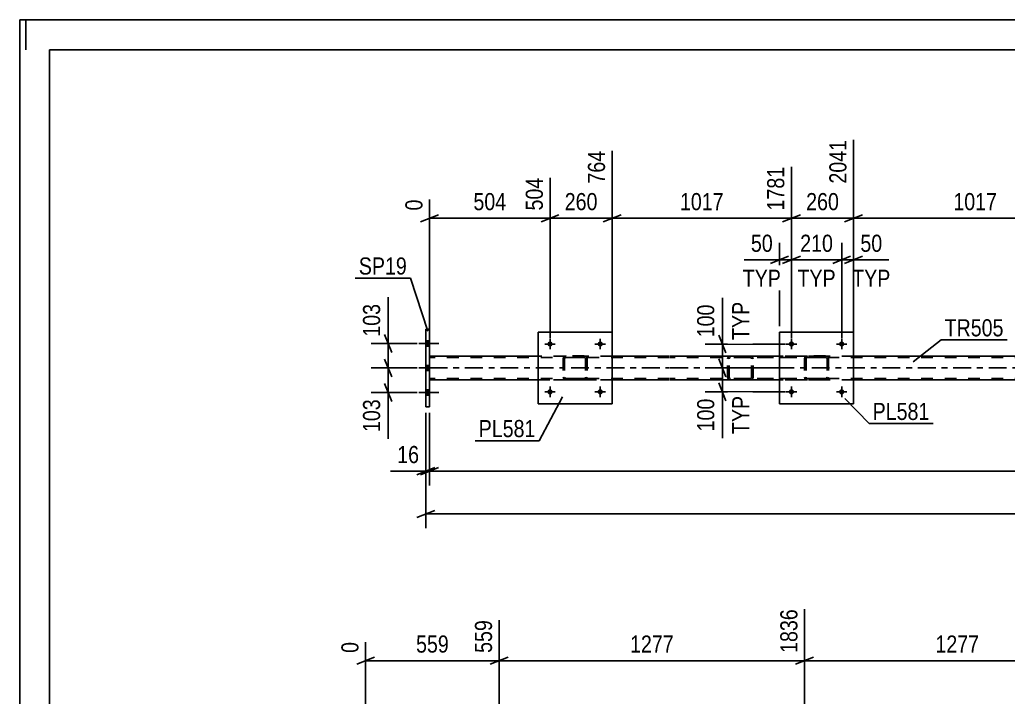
# Model space of a CAD drawing. Header units: millimetres. Extents: x 0 to 841, y 0 to 594.
# Drawn here: x 0 to 165.3, y 480.8 to 594 of the extents above; entities that cross this region are included whole.
import ezdxf

# ---------------------------------------------------------------- set-up
doc = ezdxf.new("R2010")
doc.units = ezdxf.units.MM
doc.linetypes.add('DXK_LINE_DOT2', pattern=[3.9198, 1.9599, -1.9599])
doc.linetypes.add('DXK_LINE_DOT3', pattern=[5.9187, 2.979, -0.9799, 0.9799, -0.9799])
doc.styles.add('Arial Narrow', font='ARIALN.TTF', dxfattribs={"height": 0.2})

# ---------------------------------------------------------------- blocks, each defined once
blk = doc.blocks.new('Unknown-122573795-1133')
at = {"color": 5, "linetype": 'Continuous'}
for p, q in [((841, 594), (0, 594)), ((0, 594), (0, 0)), ((1, 589), (1, 594)), ((836, 589), (5, 589)), ((5, 589), (5, 5))]:
    blk.add_line(p, q, dxfattribs=at)
blk = doc.blocks.new('Part-122573795-4998 - 4954')
at = {"color": 2, "linetype": 'Continuous'}
for p, q in [((99.09, 541.8), (86.69, 541.8)), ((86.69, 541.8), (86.69, 529.8)), ((99.09, 541.8), (99.09, 529.8)), ((99.09, 529.8), (86.69, 529.8))]:
    blk.add_line(p, q, dxfattribs=at)
blk = doc.blocks.new('Bolt-122573795-4963 - 4954')
at = {"linetype": 'Continuous'}
for points in [[(129.51, 531.8, -1), (128.63, 531.8, -1)], [(137.91, 531.8, -1), (137.03, 531.8, -1)]]:
    blk.add_hatch(color=1, dxfattribs=at).paths.add_polyline_path(points)
at = {"color": 1, "linetype": 'Continuous'}
for p, q in [((129.07, 532.68), (129.07, 530.92)), ((137.47, 532.68), (137.47, 530.92)), ((128.19, 531.8), (129.95, 531.8)), ((136.59, 531.8), (138.35, 531.8))]:
    blk.add_line(p, q, dxfattribs=at)
blk = doc.blocks.new('Part-122573795-4987 - 4954')
at = {"color": 7, "linetype": 'DXK_LINE_DOT2'}
for p, q in [((131.27, 537.32), (131.31, 537.5)), ((131.31, 537.5), (131.27, 537.32)), ((131.51, 537.32), (131.53, 537.41)), ((131.53, 537.41), (131.58, 537.49)), ((131.57, 537.76), (131.75, 537.8)), ((131.75, 537.8), (131.57, 537.76)), ((131.58, 537.49), (131.66, 537.54)), ((131.66, 537.54), (131.75, 537.56)), ((134.79, 537.8), (131.75, 537.8)), ((134.79, 537.56), (131.75, 537.56)), ((134.79, 537.8), (134.97, 537.76)), ((134.97, 537.76), (134.79, 537.8)), ((134.79, 537.56), (134.88, 537.54)), ((134.88, 537.54), (134.96, 537.49)), ((134.96, 537.49), (135.01, 537.41)), ((135.01, 537.41), (135.03, 537.32)), ((135.23, 537.5), (135.27, 537.32)), ((135.27, 537.32), (135.23, 537.5)), ((131.27, 537.32), (131.27, 534.28)), ((131.51, 537.32), (131.51, 534.28)), ((135.03, 537.32), (135.03, 534.28)), ((135.27, 537.32), (135.27, 534.28)), ((131.31, 534.09), (131.27, 534.28)), ((131.27, 534.28), (131.31, 534.09)), ((131.53, 534.19), (131.51, 534.28)), ((131.58, 534.11), (131.53, 534.19)), ((131.66, 534.06), (131.58, 534.11)), ((131.75, 534.04), (131.66, 534.06)), ((134.79, 534.04), (131.75, 534.04)), ((134.88, 534.06), (134.79, 534.04)), ((134.96, 534.11), (134.88, 534.06)), ((135.01, 534.19), (134.96, 534.11)), ((135.03, 534.28), (135.01, 534.19)), ((135.27, 534.28), (135.23, 534.09)), ((135.23, 534.09), (135.27, 534.28)), ((131.75, 533.8), (131.57, 533.83)), ((131.57, 533.83), (131.75, 533.8)), ((134.79, 533.8), (131.75, 533.8)), ((134.97, 533.83), (134.79, 533.8)), ((134.79, 533.8), (134.97, 533.83))]:
    blk.add_line(p, q, dxfattribs=at)
at = {"color": 7, "linetype": 'DXK_LINE_DOT3'}
blk.add_line((133.27, 535.8), (133.27, 535.8), dxfattribs=at)
at = {"color": 7, "linetype": 'DXK_LINE_DOT2'}
for centre, start, end in [((131.75, 537.32), 112.5, 157.5), ((131.75, 537.32), 112.5, 157.5), ((134.79, 537.32), 22.5, 67.5), ((134.79, 537.32), 22.5, 67.5), ((131.75, 534.28), 202.5, 247.5), ((131.75, 534.28), 202.5, 247.5), ((134.79, 534.28), 292.5, 337.5), ((134.79, 534.28), 292.5, 337.5)]:
    blk.add_arc(centre, 0.48, start, end, dxfattribs=at)
blk = doc.blocks.new('Part-122573795-4992 - 4954')
at = {"color": 2, "linetype": 'Continuous'}
for p, q in [((139.47, 541.8), (127.07, 541.8)), ((127.07, 541.8), (127.07, 529.8)), ((139.47, 541.8), (139.47, 529.8)), ((139.47, 529.8), (127.07, 529.8))]:
    blk.add_line(p, q, dxfattribs=at)
blk = doc.blocks.new('Part-122573795-4993 - 4954')
at = {"color": 7, "linetype": 'DXK_LINE_DOT2'}
for p, q in [((90.89, 537.32), (90.93, 537.5)), ((90.93, 537.5), (90.89, 537.32)), ((91.13, 537.32), (91.15, 537.41)), ((91.15, 537.41), (91.2, 537.49)), ((91.19, 537.76), (91.37, 537.8)), ((91.37, 537.8), (91.19, 537.76)), ((91.2, 537.49), (91.28, 537.54)), ((91.28, 537.54), (91.37, 537.56)), ((94.41, 537.8), (91.37, 537.8)), ((94.41, 537.56), (91.37, 537.56)), ((94.41, 537.8), (94.6, 537.76)), ((94.6, 537.76), (94.41, 537.8)), ((94.41, 537.56), (94.5, 537.54)), ((94.5, 537.54), (94.58, 537.49)), ((94.58, 537.49), (94.63, 537.41)), ((94.63, 537.41), (94.65, 537.32)), ((94.85, 537.5), (94.89, 537.32)), ((94.89, 537.32), (94.85, 537.5)), ((90.89, 537.32), (90.89, 534.28)), ((91.13, 537.32), (91.13, 534.28)), ((94.65, 537.32), (94.65, 534.28)), ((94.89, 537.32), (94.89, 534.28)), ((90.93, 534.09), (90.89, 534.28)), ((90.89, 534.28), (90.93, 534.09)), ((91.15, 534.19), (91.13, 534.28)), ((91.2, 534.11), (91.15, 534.19)), ((91.28, 534.06), (91.2, 534.11)), ((91.37, 534.04), (91.28, 534.06)), ((94.41, 534.04), (91.37, 534.04)), ((94.5, 534.06), (94.41, 534.04)), ((94.58, 534.11), (94.5, 534.06)), ((94.63, 534.19), (94.58, 534.11)), ((94.65, 534.28), (94.63, 534.19)), ((94.89, 534.28), (94.85, 534.09)), ((94.85, 534.09), (94.89, 534.28)), ((91.37, 533.8), (91.19, 533.83)), ((91.19, 533.83), (91.37, 533.8)), ((94.41, 533.8), (91.37, 533.8)), ((94.6, 533.83), (94.41, 533.8)), ((94.41, 533.8), (94.6, 533.83))]:
    blk.add_line(p, q, dxfattribs=at)
at = {"color": 7, "linetype": 'DXK_LINE_DOT3'}
blk.add_line((92.89, 535.8), (92.89, 535.8), dxfattribs=at)
at = {"color": 7, "linetype": 'DXK_LINE_DOT2'}
for centre, start, end in [((91.37, 537.32), 112.5, 157.5), ((91.37, 537.32), 112.5, 157.5), ((94.41, 537.32), 22.5, 67.5), ((94.41, 537.32), 22.5, 67.5), ((91.37, 534.28), 202.5, 247.5), ((91.37, 534.28), 202.5, 247.5), ((94.41, 534.28), 292.5, 337.5), ((94.41, 534.28), 292.5, 337.5)]:
    blk.add_arc(centre, 0.48, start, end, dxfattribs=at)
blk = doc.blocks.new('Bolt-122573795-5004 - 4954')
at = {"linetype": 'Continuous'}
for points in [[(129.51, 539.8, -1), (128.63, 539.8, -1)], [(137.91, 539.8, -1), (137.03, 539.8, -1)]]:
    blk.add_hatch(color=1, dxfattribs=at).paths.add_polyline_path(points)
at = {"color": 1, "linetype": 'Continuous'}
for p, q in [((129.07, 540.68), (129.07, 538.92)), ((137.47, 540.68), (137.47, 538.92)), ((128.19, 539.8), (129.95, 539.8)), ((136.59, 539.8), (138.35, 539.8))]:
    blk.add_line(p, q, dxfattribs=at)
blk = doc.blocks.new('Bolt-122573795-5005 - 4954')
at = {"linetype": 'Continuous'}
for points in [[(89.13, 531.8, -1), (88.25, 531.8, -1)], [(97.53, 531.8, -1), (96.65, 531.8, -1)]]:
    blk.add_hatch(color=1, dxfattribs=at).paths.add_polyline_path(points)
at = {"color": 1, "linetype": 'Continuous'}
for p, q in [((88.69, 532.68), (88.69, 530.92)), ((97.09, 532.68), (97.09, 530.92)), ((87.81, 531.8), (89.57, 531.8)), ((96.21, 531.8), (97.97, 531.8))]:
    blk.add_line(p, q, dxfattribs=at)
blk = doc.blocks.new('Bolt-122573795-5006 - 4954')
at = {"linetype": 'Continuous'}
for points in [[(89.13, 539.8, -1), (88.25, 539.8, -1)], [(97.53, 539.8, -1), (96.65, 539.8, -1)]]:
    blk.add_hatch(color=1, dxfattribs=at).paths.add_polyline_path(points)
at = {"color": 1, "linetype": 'Continuous'}
for p, q in [((88.69, 540.68), (88.69, 538.92)), ((97.09, 540.68), (97.09, 538.92)), ((87.81, 539.8), (89.57, 539.8)), ((96.21, 539.8), (97.97, 539.8))]:
    blk.add_line(p, q, dxfattribs=at)
blk = doc.blocks.new('Part-122573795-5080 - 4954')
at = {"color": 2, "linetype": 'Continuous'}
for p, q in [((67.91, 542.29), (68.55, 542.29)), ((67.91, 529.29), (67.91, 542.29)), ((68.55, 542.29), (68.55, 529.29)), ((68.55, 529.29), (67.91, 529.29))]:
    blk.add_line(p, q, dxfattribs=at)
blk = doc.blocks.new('Part-122573795-5081 - 4954')
at = {"color": 7, "linetype": 'DXK_LINE_DOT2'}
for p, q in [((118.43, 537.48), (118.39, 537.31)), ((118.43, 537.5), (118.43, 537.48)), ((118.65, 537.31), (118.67, 537.4)), ((118.67, 537.4), (118.72, 537.48)), ((118.9, 537.79), (118.71, 537.76)), ((118.72, 537.48), (118.8, 537.53)), ((118.8, 537.53), (118.9, 537.55)), ((118.9, 537.79), (122.14, 537.79)), ((133.89, 537.79), (118.9, 537.79)), ((133.89, 537.55), (118.9, 537.55)), ((122.33, 537.76), (122.14, 537.79)), ((122.14, 537.55), (122.24, 537.53)), ((122.24, 537.53), (122.32, 537.48)), ((122.32, 537.48), (122.37, 537.4)), ((122.37, 537.4), (122.39, 537.31)), ((122.61, 537.48), (122.61, 537.5)), ((122.65, 537.31), (122.61, 537.48)), ((118.39, 534.27), (118.39, 537.31)), ((118.65, 534.27), (118.65, 537.31)), ((122.39, 534.27), (122.39, 537.31)), ((122.65, 534.27), (122.65, 537.31)), ((118.39, 534.27), (118.43, 534.09)), ((118.67, 534.18), (118.65, 534.27)), ((118.72, 534.1), (118.67, 534.18)), ((118.8, 534.05), (118.72, 534.1)), ((118.9, 534.03), (118.8, 534.05)), ((133.89, 534.03), (118.9, 534.03)), ((122.24, 534.05), (122.14, 534.03)), ((122.32, 534.1), (122.24, 534.05)), ((122.37, 534.18), (122.32, 534.1)), ((122.39, 534.27), (122.37, 534.18)), ((122.61, 534.09), (122.65, 534.27)), ((118.71, 533.83), (118.9, 533.79)), ((118.9, 533.79), (122.14, 533.79)), ((133.89, 533.79), (118.9, 533.79)), ((122.14, 533.79), (122.33, 533.83))]:
    blk.add_line(p, q, dxfattribs=at)
for centre, start, end in [((118.88, 537.29), 110.7584, 155.6801), ((122.16, 537.29), 24.32, 69.2417), ((118.88, 534.29), 204.32, 249.2417), ((122.16, 534.29), 290.7584, 335.6801)]:
    blk.add_arc(centre, 0.496, start, end, dxfattribs=at)
blk = doc.blocks.new('Bolt-122573795-5143 - 4954')
at = {"linetype": 'Continuous'}
for points in [[(68.55, 539.45), (68.55, 540.33), (67.91, 540.33), (67.91, 539.45)], [(68.55, 539.45), (68.55, 540.33), (67.91, 540.33), (67.91, 539.45)], [(68.55, 539.45), (68.55, 540.33), (67.91, 540.33), (67.91, 539.45)], [(68.55, 535.35), (68.55, 536.23), (67.91, 536.23), (67.91, 535.35)], [(68.55, 535.35), (68.55, 536.23), (67.91, 536.23), (67.91, 535.35)], [(68.55, 531.25), (68.55, 532.13), (67.91, 532.13), (67.91, 531.25)], [(68.55, 531.25), (68.55, 532.13), (67.91, 532.13), (67.91, 531.25)], [(68.55, 531.25), (68.55, 532.13), (67.91, 532.13), (67.91, 531.25)]]:
    blk.add_hatch(color=1, dxfattribs=at).paths.add_polyline_path(points)
at = {"color": 1, "linetype": 'Continuous'}
for p, q in [((66.75, 539.89), (70.07, 539.89)), ((66.75, 539.89), (70.07, 539.89)), ((66.75, 539.89), (70.07, 539.89)), ((67.91, 540.33), (68.55, 540.33)), ((67.91, 540.33), (68.55, 540.33)), ((67.91, 540.33), (68.55, 540.33)), ((67.91, 539.45), (68.55, 539.45)), ((67.91, 539.45), (68.55, 539.45)), ((67.91, 539.45), (68.55, 539.45)), ((66.75, 535.79), (70.07, 535.79)), ((66.75, 535.79), (70.07, 535.79)), ((67.91, 536.23), (68.55, 536.23)), ((67.91, 536.23), (68.55, 536.23)), ((67.91, 535.35), (68.55, 535.35)), ((67.91, 535.35), (68.55, 535.35)), ((66.75, 531.69), (70.07, 531.69)), ((66.75, 531.69), (70.07, 531.69)), ((66.75, 531.69), (70.07, 531.69)), ((67.91, 532.13), (68.55, 532.13)), ((67.91, 532.13), (68.55, 532.13)), ((67.91, 532.13), (68.55, 532.13)), ((67.91, 531.25), (68.55, 531.25)), ((67.91, 531.25), (68.55, 531.25)), ((67.91, 531.25), (68.55, 531.25))]:
    blk.add_line(p, q, dxfattribs=at)
blk = doc.blocks.new('Part-122573795-5142 - 4954')
at = {"color": 2, "linetype": 'Continuous'}
for p, q in [((86.69, 537.79), (68.55, 537.79)), ((108.69, 537.79), (99.09, 537.79)), ((127.07, 537.79), (108.79, 537.79)), ((178.15, 537.79), (139.47, 537.79)), ((68.55, 533.79), (86.69, 533.79)), ((108.69, 533.79), (99.09, 533.79)), ((127.07, 533.79), (108.79, 533.79)), ((178.15, 533.79), (139.47, 533.79))]:
    blk.add_line(p, q, dxfattribs=at)
at = {"color": 7, "linetype": 'DXK_LINE_DOT2'}
for p, q in [((68.55, 533.79), (68.55, 537.79)), ((108.69, 537.55), (68.55, 537.55)), ((99.09, 537.79), (86.69, 537.79)), ((756.39, 537.55), (108.79, 537.55)), ((139.47, 537.79), (127.07, 537.79)), ((108.69, 534.03), (68.55, 534.03)), ((756.39, 534.03), (108.79, 534.03)), ((99.09, 533.79), (86.69, 533.79)), ((86.69, 533.79), (99.09, 533.79)), ((139.47, 533.79), (127.07, 533.79))]:
    blk.add_line(p, q, dxfattribs=at)
at = {"color": 7, "linetype": 'DXK_LINE_DOT3'}
for p, q in [((68.55, 535.79), (108.69, 535.79)), ((108.79, 535.79), (756.39, 535.79))]:
    blk.add_line(p, q, dxfattribs=at)
blk = doc.blocks.new('StraightDimension-122573795-5274 - 4954')
at = {"color": 7, "linetype": 'Continuous'}
for p, q in [((128.07, 535.8), (114.66, 535.8)), ((116.91, 537.3), (118.11, 534.3)), ((117.51, 531.8), (117.51, 535.8)), ((118.11, 530.3), (116.91, 533.3)), ((128.07, 531.8), (114.66, 531.8))]:
    blk.add_line(p, q, dxfattribs=at)
at = {"color": 0}
blk.add_wipeout([(116.76, 531.27), (112.56, 531.27), (112.56, 524.59), (116.76, 524.59)], dxfattribs=at)
at = {"color": 0, "linetype": 'Continuous'}
blk.add_wipeout([(122.61, 531.73), (118.41, 531.73), (118.41, 524.14), (122.61, 524.14)], dxfattribs=at)
at = {"color": 7, "linetype": 'Continuous'}
blk.add_line((117.51, 531.8), (117.51, 524.06), dxfattribs=at)
blk.add_line((117.51, 531.8), (117.51, 524.06), dxfattribs=at)
at = {"color": 3, "linetype": 'Continuous', "style": 'Arial Narrow'}
blk.add_text('TYP', height=2.863, rotation=90.0002, dxfattribs=at).set_placement((122.01, 524.74))
at = {"color": 3, "style": 'Arial Narrow'}
blk.add_text('100', height=2.863, rotation=90.0002, dxfattribs=at).set_placement((116.16, 525.19))
blk = doc.blocks.new('StraightDimension-122573795-5237 - 4954')
at = {"color": 7, "linetype": 'Continuous'}
for p, q in [((68.55, 528.29), (68.55, 516.14)), ((70.05, 519.14), (67.05, 517.94)), ((68.55, 518.54), (756.39, 518.54))]:
    blk.add_line(p, q, dxfattribs=at)
blk = doc.blocks.new('StraightDimension-122573795-5291 - 4954')
at = {"color": 7, "linetype": 'Continuous'}
for p, q in [((137.47, 540.8), (137.47, 556.71)), ((139.47, 542.8), (139.47, 556.71)), ((135.97, 553.26), (138.97, 554.46)), ((137.47, 553.86), (139.47, 553.86)), ((140.97, 554.46), (137.97, 553.26))]:
    blk.add_line(p, q, dxfattribs=at)
at = {"color": 0}
blk.add_wipeout([(144.85, 554.61), (144.85, 558.81), (140, 558.81), (140, 554.61)], dxfattribs=at)
at = {"color": 0, "linetype": 'Continuous'}
blk.add_wipeout([(146.22, 548.76), (146.22, 552.96), (138.63, 552.96), (138.63, 548.76)], dxfattribs=at)
at = {"color": 7, "linetype": 'Continuous'}
blk.add_line((139.47, 553.86), (145.38, 553.86), dxfattribs=at)
blk.add_line((139.47, 553.86), (145.38, 553.86), dxfattribs=at)
at = {"color": 3, "style": 'Arial Narrow'}
blk.add_text('50', height=2.863, dxfattribs=at).set_placement((140.6, 555.21))
at = {"color": 3, "linetype": 'Continuous', "style": 'Arial Narrow'}
blk.add_text('TYP', height=2.863, dxfattribs=at).set_placement((139.23, 549.36))
blk = doc.blocks.new('StraightDimension-122573795-5216 - 4954')
at = {"color": 7, "linetype": 'Continuous'}
for p, q in [((67.91, 528.29), (67.91, 508.99)), ((69.41, 511.99), (66.41, 510.79)), ((67.91, 511.39), (757.03, 511.39))]:
    blk.add_line(p, q, dxfattribs=at)
blk = doc.blocks.new('StraightDimension-122573795-5227 - 4954')
at = {"color": 7, "linetype": 'Continuous'}
for p, q in [((67.91, 528.29), (67.91, 516.14)), ((68.55, 528.29), (68.55, 516.14)), ((66.41, 517.94), (69.41, 519.14)), ((70.05, 519.14), (67.05, 517.94)), ((67.91, 518.54), (68.55, 518.54))]:
    blk.add_line(p, q, dxfattribs=at)
at = {"color": 0}
blk.add_wipeout([(67.39, 519.29), (67.39, 523.49), (62.53, 523.49), (62.53, 519.29)], dxfattribs=at)
at = {"color": 7, "linetype": 'Continuous'}
blk.add_line((67.91, 518.54), (62, 518.54), dxfattribs=at)
blk.add_line((67.91, 518.54), (62, 518.54), dxfattribs=at)
at = {"color": 3, "style": 'Arial Narrow'}
blk.add_text('16', height=2.863, dxfattribs=at).set_placement((63.13, 519.89))
blk = doc.blocks.new('StraightDimension-122573795-5258 - 4954')
at = {"color": 7, "linetype": 'Continuous'}
for p, q in [((116.91, 541.3), (118.11, 538.3)), ((128.07, 539.8), (114.66, 539.8)), ((117.51, 535.8), (117.51, 539.8)), ((128.07, 535.8), (114.66, 535.8)), ((118.11, 534.3), (116.91, 537.3))]:
    blk.add_line(p, q, dxfattribs=at)
at = {"color": 0, "linetype": 'Continuous'}
blk.add_wipeout([(122.61, 547.46), (118.41, 547.46), (118.41, 539.87), (122.61, 539.87)], dxfattribs=at)
at = {"color": 0}
blk.add_wipeout([(116.76, 547.01), (112.56, 547.01), (112.56, 540.32), (116.76, 540.32)], dxfattribs=at)
at = {"color": 7, "linetype": 'Continuous'}
blk.add_line((117.51, 539.8), (117.51, 547.53), dxfattribs=at)
blk.add_line((117.51, 539.8), (117.51, 547.53), dxfattribs=at)
at = {"color": 3, "style": 'Arial Narrow'}
blk.add_text('100', height=2.863, rotation=90.0002, dxfattribs=at).set_placement((116.16, 540.92))
at = {"color": 3, "linetype": 'Continuous', "style": 'Arial Narrow'}
blk.add_text('TYP', height=2.863, rotation=90.0002, dxfattribs=at).set_placement((122.01, 540.47))
blk = doc.blocks.new('StraightDimension-122573795-5304 - 4954')
at = {"color": 7, "linetype": 'Continuous'}
for p, q in [((129.07, 540.8), (129.07, 556.71)), ((137.47, 540.8), (137.47, 556.71)), ((127.57, 553.26), (130.57, 554.46)), ((129.07, 553.86), (137.47, 553.86)), ((138.97, 554.46), (135.97, 553.26))]:
    blk.add_line(p, q, dxfattribs=at)
at = {"color": 0}
blk.add_wipeout([(136.61, 554.61), (136.61, 558.81), (129.93, 558.81), (129.93, 554.61)], dxfattribs=at)
at = {"color": 0, "linetype": 'Continuous'}
blk.add_wipeout([(137.07, 548.76), (137.07, 552.96), (129.48, 552.96), (129.48, 548.76)], dxfattribs=at)
at = {"color": 3, "style": 'Arial Narrow'}
blk.add_text('210', height=2.863, dxfattribs=at).set_placement((130.53, 555.21))
at = {"color": 3, "linetype": 'Continuous', "style": 'Arial Narrow'}
blk.add_text('TYP', height=2.863, dxfattribs=at).set_placement((130.08, 549.36))
blk = doc.blocks.new('StraightDimension-122573795-5320 - 4954')
at = {"color": 7, "linetype": 'Continuous'}
for p, q in [((127.07, 542.8), (127.07, 556.71)), ((129.07, 540.8), (129.07, 556.71)), ((125.57, 553.26), (128.57, 554.46)), ((127.07, 553.86), (129.07, 553.86)), ((130.57, 554.46), (127.57, 553.26))]:
    blk.add_line(p, q, dxfattribs=at)
at = {"color": 0}
blk.add_wipeout([(126.55, 554.61), (126.55, 558.81), (121.69, 558.81), (121.69, 554.61)], dxfattribs=at)
at = {"color": 0, "linetype": 'Continuous'}
blk.add_wipeout([(127.91, 548.76), (127.91, 552.96), (120.32, 552.96), (120.32, 548.76)], dxfattribs=at)
at = {"color": 7, "linetype": 'Continuous'}
blk.add_line((127.07, 553.86), (121.16, 553.86), dxfattribs=at)
blk.add_line((127.07, 553.86), (121.16, 553.86), dxfattribs=at)
at = {"color": 3, "style": 'Arial Narrow'}
blk.add_text('50', height=2.863, dxfattribs=at).set_placement((122.29, 555.21))
at = {"color": 3, "linetype": 'Continuous', "style": 'Arial Narrow'}
blk.add_text('TYP', height=2.863, dxfattribs=at).set_placement((120.92, 549.36))
blk = doc.blocks.new('StraightDimension-122573795-5799 - 4954')
at = {"color": 7, "linetype": 'Continuous'}
for p, q in [((61.02, 541.39), (62.22, 538.39)), ((66.46, 539.89), (58.77, 539.89)), ((61.62, 535.79), (61.62, 539.89)), ((66.46, 535.79), (58.77, 535.79)), ((62.22, 534.29), (61.02, 537.29))]:
    blk.add_line(p, q, dxfattribs=at)
at = {"color": 0}
blk.add_wipeout([(60.87, 547.1), (56.67, 547.1), (56.67, 540.42), (60.87, 540.42)], dxfattribs=at)
at = {"color": 7, "linetype": 'Continuous'}
blk.add_line((61.62, 539.89), (61.62, 547.63), dxfattribs=at)
blk.add_line((61.62, 539.89), (61.62, 547.63), dxfattribs=at)
at = {"color": 3, "style": 'Arial Narrow'}
blk.add_text('103', height=2.863, rotation=90.0002, dxfattribs=at).set_placement((60.27, 541.02))
blk = doc.blocks.new('StraightDimension-122573795-5809 - 4954')
at = {"color": 7, "linetype": 'Continuous'}
for p, q in [((66.46, 535.79), (58.77, 535.79)), ((61.02, 537.29), (62.22, 534.29)), ((61.62, 531.69), (61.62, 535.79)), ((62.22, 530.19), (61.02, 533.19)), ((66.46, 531.69), (58.77, 531.69))]:
    blk.add_line(p, q, dxfattribs=at)
at = {"color": 0}
blk.add_wipeout([(60.87, 531.17), (56.67, 531.17), (56.67, 524.48), (60.87, 524.48)], dxfattribs=at)
at = {"color": 7, "linetype": 'Continuous'}
blk.add_line((61.62, 531.69), (61.62, 523.96), dxfattribs=at)
blk.add_line((61.62, 531.69), (61.62, 523.96), dxfattribs=at)
at = {"color": 3, "style": 'Arial Narrow'}
blk.add_text('103', height=2.863, rotation=90.0002, dxfattribs=at).set_placement((60.27, 525.08))
blk = doc.blocks.new('StraightDimension-122573795-11132 - 4954')
at = {"color": 7, "linetype": 'Continuous'}
for p, q in [((139.47, 538.79), (139.47, 573.93)), ((180.15, 540.8), (180.15, 569.43)), ((140.97, 561.42), (137.97, 560.22)), ((139.47, 560.82), (180.15, 560.82)), ((178.65, 560.22), (181.65, 561.42))]:
    blk.add_line(p, q, dxfattribs=at)
at = {"color": 0, "linetype": 'Continuous'}
blk.add_wipeout([(179.55, 570.03), (175.35, 570.03), (175.35, 561.52), (179.55, 561.52)], dxfattribs=at)
at = {"color": 0}
blk.add_wipeout([(164.07, 561.57), (164.07, 565.77), (155.55, 565.77), (155.55, 561.57)], dxfattribs=at)
at = {"color": 3, "linetype": 'Continuous', "style": 'Arial Narrow'}
blk.add_text('3058', height=2.863, rotation=90.0002, dxfattribs=at).set_placement((178.95, 562.12))
at = {"color": 3, "style": 'Arial Narrow'}
blk.add_text('1017', height=2.863, dxfattribs=at).set_placement((156.15, 562.17))
blk = doc.blocks.new('StraightDimension-122573795-11133 - 4954')
at = {"color": 7, "linetype": 'Continuous'}
for p, q in [((139.47, 538.79), (139.47, 573.93)), ((129.07, 540.8), (129.07, 569.43)), ((127.57, 560.22), (130.57, 561.42)), ((129.07, 560.82), (139.47, 560.82)), ((140.97, 561.42), (137.97, 560.22))]:
    blk.add_line(p, q, dxfattribs=at)
at = {"color": 0}
blk.add_wipeout([(137.61, 561.57), (137.61, 565.77), (130.93, 565.77), (130.93, 561.57)], dxfattribs=at)
at = {"color": 3, "style": 'Arial Narrow'}
blk.add_text('260', height=2.863, dxfattribs=at).set_placement((131.53, 562.17))
at = {"color": 0, "linetype": 'Continuous'}
blk.add_wipeout([(138.87, 574.53), (134.67, 574.53), (134.67, 566.02), (138.87, 566.02)], dxfattribs=at)
at = {"color": 3, "linetype": 'Continuous', "style": 'Arial Narrow'}
blk.add_text('2041', height=2.863, rotation=90.0002, dxfattribs=at).set_placement((138.27, 566.62))
blk = doc.blocks.new('StraightDimension-122573795-11134 - 4954')
at = {"color": 7, "linetype": 'Continuous'}
for p, q in [((99.09, 538.79), (99.09, 572.1)), ((129.07, 540.8), (129.07, 569.43)), ((100.59, 561.42), (97.59, 560.22)), ((99.09, 560.82), (129.07, 560.82)), ((127.57, 560.22), (130.57, 561.42))]:
    blk.add_line(p, q, dxfattribs=at)
at = {"color": 0, "linetype": 'Continuous'}
blk.add_wipeout([(128.47, 570.03), (124.27, 570.03), (124.27, 561.52), (128.47, 561.52)], dxfattribs=at)
at = {"color": 0}
blk.add_wipeout([(118.34, 561.57), (118.34, 565.77), (109.82, 565.77), (109.82, 561.57)], dxfattribs=at)
at = {"color": 3, "linetype": 'Continuous', "style": 'Arial Narrow'}
blk.add_text('1781', height=2.863, rotation=90.0002, dxfattribs=at).set_placement((127.87, 562.12))
at = {"color": 3, "style": 'Arial Narrow'}
blk.add_text('1017', height=2.863, dxfattribs=at).set_placement((110.42, 562.17))
blk = doc.blocks.new('StraightDimension-122573795-11135 - 4954')
at = {"color": 7, "linetype": 'Continuous'}
for p, q in [((99.09, 538.79), (99.09, 572.1)), ((88.69, 540.8), (88.69, 567.6)), ((87.19, 560.22), (90.19, 561.42)), ((88.69, 560.82), (99.09, 560.82)), ((100.59, 561.42), (97.59, 560.22))]:
    blk.add_line(p, q, dxfattribs=at)
at = {"color": 0}
blk.add_wipeout([(97.23, 561.57), (97.23, 565.77), (90.55, 565.77), (90.55, 561.57)], dxfattribs=at)
at = {"color": 3, "style": 'Arial Narrow'}
blk.add_text('260', height=2.863, dxfattribs=at).set_placement((91.15, 562.17))
at = {"color": 0, "linetype": 'Continuous'}
blk.add_wipeout([(98.49, 572.7), (94.29, 572.7), (94.29, 566.02), (98.49, 566.02)], dxfattribs=at)
at = {"color": 3, "linetype": 'Continuous', "style": 'Arial Narrow'}
blk.add_text('764', height=2.863, rotation=90.0002, dxfattribs=at).set_placement((97.89, 566.62))
blk = doc.blocks.new('StraightDimension-122573795-11136 - 4954')
at = {"color": 7, "linetype": 'Continuous'}
for p, q in [((88.69, 540.8), (88.69, 567.6)), ((68.55, 538.79), (68.55, 563.94)), ((70.05, 561.42), (67.05, 560.22)), ((68.55, 560.82), (88.69, 560.82)), ((87.19, 560.22), (90.19, 561.42))]:
    blk.add_line(p, q, dxfattribs=at)
at = {"color": 0, "linetype": 'Continuous'}
for points in [[(88.09, 568.2), (83.89, 568.2), (83.89, 561.52), (88.09, 561.52)], [(67.95, 564.54), (63.75, 564.54), (63.75, 561.52), (67.95, 561.52)]]:
    blk.add_wipeout(points, dxfattribs=at)
at = {"color": 0}
blk.add_wipeout([(81.96, 561.57), (81.96, 565.77), (75.28, 565.77), (75.28, 561.57)], dxfattribs=at)
at = {"color": 3, "linetype": 'Continuous', "style": 'Arial Narrow'}
for s, height, p in [('504', 2.863, (87.49, 562.12)), ('0', 2.86, (67.35, 562.12))]:
    blk.add_text(s, height=height, rotation=90.0002, dxfattribs=at).set_placement(p)
at = {"color": 3, "style": 'Arial Narrow'}
blk.add_text('504', height=2.863, dxfattribs=at).set_placement((75.88, 562.17))
blk = doc.blocks.new('StraightDimension-122573795-7786 - 3241')
at = {"color": 7, "linetype": 'Continuous'}
for p, q in [((131.27, 441.35), (131.27, 495.47)), ((182.35, 441.35), (182.35, 495.47)), ((132.77, 487.46), (129.77, 486.26)), ((131.27, 486.86), (182.35, 486.86)), ((180.85, 486.26), (183.85, 487.46))]:
    blk.add_line(p, q, dxfattribs=at)
at = {"color": 0, "linetype": 'Continuous'}
blk.add_wipeout([(181.75, 496.07), (177.55, 496.07), (177.55, 487.56), (181.75, 487.56)], dxfattribs=at)
at = {"color": 0}
blk.add_wipeout([(161.07, 487.61), (161.07, 491.81), (152.55, 491.81), (152.55, 487.61)], dxfattribs=at)
at = {"color": 3, "linetype": 'Continuous', "style": 'Arial Narrow'}
blk.add_text('3113', height=2.863, rotation=90.0002, dxfattribs=at).set_placement((181.15, 488.16))
at = {"color": 3, "style": 'Arial Narrow'}
blk.add_text('1277', height=2.863, dxfattribs=at).set_placement((153.15, 488.21))
blk = doc.blocks.new('StraightDimension-122573795-7787 - 3241')
at = {"color": 7, "linetype": 'Continuous'}
for p, q in [((131.27, 441.35), (131.27, 495.47)), ((80.19, 441.35), (80.19, 493.64)), ((81.69, 487.46), (78.69, 486.26)), ((80.19, 486.86), (131.27, 486.86)), ((129.77, 486.26), (132.77, 487.46))]:
    blk.add_line(p, q, dxfattribs=at)
at = {"color": 0, "linetype": 'Continuous'}
blk.add_wipeout([(130.67, 496.07), (126.47, 496.07), (126.47, 487.56), (130.67, 487.56)], dxfattribs=at)
at = {"color": 0}
blk.add_wipeout([(109.99, 487.61), (109.99, 491.81), (101.47, 491.81), (101.47, 487.61)], dxfattribs=at)
at = {"color": 3, "linetype": 'Continuous', "style": 'Arial Narrow'}
blk.add_text('1836', height=2.863, rotation=90.0002, dxfattribs=at).set_placement((130.07, 488.16))
at = {"color": 3, "style": 'Arial Narrow'}
blk.add_text('1277', height=2.863, dxfattribs=at).set_placement((102.07, 488.21))
blk = doc.blocks.new('StraightDimension-122573795-7788 - 3241')
at = {"color": 7, "linetype": 'Continuous'}
for p, q in [((80.19, 441.35), (80.19, 493.64)), ((57.85, 433.51), (57.85, 489.98)), ((59.35, 487.46), (56.35, 486.26)), ((57.85, 486.86), (80.19, 486.86)), ((78.69, 486.26), (81.69, 487.46))]:
    blk.add_line(p, q, dxfattribs=at)
at = {"color": 0, "linetype": 'Continuous'}
for points in [[(79.59, 494.24), (75.39, 494.24), (75.39, 487.56), (79.59, 487.56)], [(57.25, 490.58), (53.05, 490.58), (53.05, 487.56), (57.25, 487.56)]]:
    blk.add_wipeout(points, dxfattribs=at)
at = {"color": 0}
blk.add_wipeout([(72.36, 487.61), (72.36, 491.81), (65.68, 491.81), (65.68, 487.61)], dxfattribs=at)
at = {"color": 3, "linetype": 'Continuous', "style": 'Arial Narrow'}
for s, height, p in [('559', 2.863, (78.99, 488.16)), ('0', 2.86, (56.65, 488.16))]:
    blk.add_text(s, height=height, rotation=90.0002, dxfattribs=at).set_placement(p)
at = {"color": 3, "style": 'Arial Narrow'}
blk.add_text('559', height=2.863, dxfattribs=at).set_placement((66.28, 488.21))
blk = doc.blocks.new('Mark-122573795-4988 - 4954')
at = {"color": 0}
blk.add_wipeout([(152.15, 527.1), (152.15, 530.1), (142.65, 530.1), (142.65, 527.1)], dxfattribs=at)
blk.add_wipeout([(152.15, 527.1), (152.15, 530.1), (142.65, 530.1), (142.65, 527.1)], dxfattribs=at)
at = {"color": 30, "linetype": 'Continuous'}
for p, q in [((137.98, 530.69), (142.05, 526.5)), ((142.05, 526.5), (152.75, 526.5))]:
    blk.add_line(p, q, dxfattribs=at)
at = {"color": 3, "style": 'Arial Narrow'}
blk.add_text('PL581', height=2.863, dxfattribs=at).set_placement((142.65, 527.1))
blk = doc.blocks.new('Mark-122573795-4994 - 4954')
at = {"color": 0}
blk.add_wipeout([(86.26, 524.23), (86.26, 527.23), (76.76, 527.23), (76.76, 524.23)], dxfattribs=at)
blk.add_wipeout([(86.26, 524.23), (86.26, 527.23), (76.76, 527.23), (76.76, 524.23)], dxfattribs=at)
at = {"color": 30, "linetype": 'Continuous'}
for p in [(90.79, 530.97), (76.16, 523.63)]:
    blk.add_line(p, (86.86, 523.63), dxfattribs=at)
at = {"color": 3, "style": 'Arial Narrow'}
blk.add_text('PL581', height=2.863, dxfattribs=at).set_placement((76.76, 524.23))
blk = doc.blocks.new('Mark-122573795-5076 - 4954')
at = {"color": 0}
blk.add_wipeout([(64.74, 551.41), (64.74, 554.41), (56.71, 554.41), (56.71, 551.41)], dxfattribs=at)
blk.add_wipeout([(64.74, 551.41), (64.74, 554.41), (56.71, 554.41), (56.71, 551.41)], dxfattribs=at)
at = {"color": 30, "linetype": 'Continuous'}
for p in [(56.11, 550.81), (68.23, 541.93)]:
    blk.add_line(p, (65.34, 550.81), dxfattribs=at)
at = {"color": 3, "style": 'Arial Narrow'}
blk.add_text('SP19', height=2.863, dxfattribs=at).set_placement((56.71, 551.41))
blk = doc.blocks.new('Mark-122573795-5138 - 4954')
at = {"color": 0}
blk.add_wipeout([(164.55, 541.08), (164.55, 544.08), (154.69, 544.08), (154.69, 541.08)], dxfattribs=at)
blk.add_wipeout([(164.55, 541.08), (164.55, 544.08), (154.69, 544.08), (154.69, 541.08)], dxfattribs=at)
at = {"color": 30, "linetype": 'Continuous'}
for p, q in [((149.45, 536.84), (154.09, 540.48)), ((154.09, 540.48), (165.15, 540.48))]:
    blk.add_line(p, q, dxfattribs=at)
at = {"color": 3, "style": 'Arial Narrow'}
blk.add_text('TR505', height=2.863, dxfattribs=at).set_placement((154.69, 541.08))

msp = doc.modelspace()

# ---------------------------------------------------------------- block references
for name in ['Unknown-122573795-1133', 'Part-122573795-5080 - 4954', 'Part-122573795-4998 - 4954', 'Bolt-122573795-5006 - 4954', 'Part-122573795-4992 - 4954', 'Bolt-122573795-5004 - 4954', 'Bolt-122573795-5143 - 4954', 'Part-122573795-5142 - 4954', 'Part-122573795-4993 - 4954', 'Part-122573795-5081 - 4954', 'Part-122573795-4987 - 4954', 'Bolt-122573795-5005 - 4954', 'Bolt-122573795-4963 - 4954']:
    msp.add_blockref(name, (0, 0))

# ---------------------------------------------------------------- next in the draw order: block references
for name in ['StraightDimension-122573795-5291 - 4954', 'StraightDimension-122573795-5799 - 4954', 'StraightDimension-122573795-5274 - 4954', 'StraightDimension-122573795-7786 - 3241']:
    msp.add_blockref(name, (0, 0))

# ---------------------------------------------------------------- next in the draw order: block references
for name in ['StraightDimension-122573795-5258 - 4954', 'StraightDimension-122573795-5237 - 4954', 'StraightDimension-122573795-7787 - 3241']:
    msp.add_blockref(name, (0, 0))

# ---------------------------------------------------------------- next in the draw order: block references
for name in ['StraightDimension-122573795-5304 - 4954', 'StraightDimension-122573795-5216 - 4954', 'StraightDimension-122573795-7788 - 3241']:
    msp.add_blockref(name, (0, 0))

# ---------------------------------------------------------------- next in the draw order: block references
for name in ['StraightDimension-122573795-11132 - 4954', 'StraightDimension-122573795-5320 - 4954', 'Mark-122573795-4994 - 4954', 'Mark-122573795-4988 - 4954', 'StraightDimension-122573795-5227 - 4954']:
    msp.add_blockref(name, (0, 0))

# ---------------------------------------------------------------- next in the draw order: block references
for name in ['StraightDimension-122573795-11133 - 4954', 'Mark-122573795-5138 - 4954', 'StraightDimension-122573795-5809 - 4954']:
    msp.add_blockref(name, (0, 0))

# ---------------------------------------------------------------- next in the draw order: block references
msp.add_blockref('StraightDimension-122573795-11134 - 4954', (0, 0))

# ---------------------------------------------------------------- next in the draw order: block references
msp.add_blockref('StraightDimension-122573795-11135 - 4954', (0, 0))

# ---------------------------------------------------------------- next in the draw order: block references
msp.add_blockref('StraightDimension-122573795-11136 - 4954', (0, 0))

# ---------------------------------------------------------------- next in the draw order: block references
msp.add_blockref('Mark-122573795-5076 - 4954', (0, 0))

doc.saveas('drawing.dxf')
